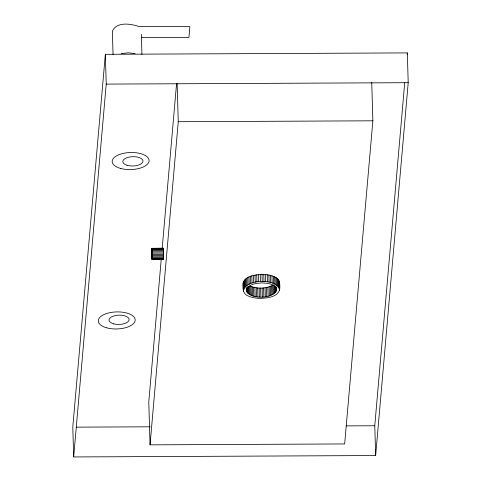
<?xml version="1.0" encoding="UTF-8"?>
<svg xmlns="http://www.w3.org/2000/svg" width="481" height="481" viewBox="0 0 481 481"><rect width="100%" height="100%" fill="white"/><g stroke="black" fill="none" stroke-linecap="round" stroke-linejoin="round"><path stroke-width="0.72" d="M151.924 259.385L151.864 248.304L163.269 248.256L163.552 254.359L163.33 259.331L151.858 259.331L151.864 248.304M105.345 54.317L72.793 427.164L73.677 456.95L375.655 455.543L408.207 82.69L407.323 52.904L105.345 54.317L106.229 84.097L73.677 456.95M161.255 259.097L148.779 401.966L150.054 444.853L344.661 443.945L372.871 120.809L371.729 82.353M162.169 248.623L176.599 83.315M150.054 444.853L178.265 121.717L177.122 83.261M375.655 455.543L374.771 425.757L404.707 82.852M407.191 54.401L407.323 52.904M243.164 282.918C245.641 275.565 255.405 274.837 262.019 274.441C266.306 274.459 270.683 275.036 274.615 276.84C280.152 278.667 280.183 285.041 279.617 289.893C277.14 297.24 267.376 297.973 260.762 298.37C256.475 298.352 252.092 297.775 248.166 295.971C242.628 294.144 242.592 287.764 243.164 282.918L243.584 291.696M279.617 289.893C276.629 277.886 245.827 278.824 243.392 290.885M276.545 290.596C276.707 283.826 267.159 283.129 262.109 282.948C256.565 283.279 248.394 283.892 246.314 290.049C248.43 300.276 277.717 299.585 276.455 287.62M279.245 283.568L279.389 281.926M141.402 34.319L141.913 54.467M163.269 248.256L151.798 248.4M250.33 294.997L250.066 286.063C257.473 289.081 266.486 288.834 273.509 284.89L273.779 293.825M121.11 53.68L128.193 52.778L135.119 53.613M141.264 37.662L188.937 37.428L189.845 27.014L189.436 26.401L139.292 26.635C131.229 23.822 116.306 21.182 112.368 31.409L113.053 54.539M106.229 84.097L408.207 82.69M178.265 121.717L372.871 120.809M151.924 248.509L163.33 248.461M151.984 249.002L163.39 248.948M152.038 249.759L163.444 249.705M152.08 250.733L163.492 250.679M152.116 251.876L163.522 251.822M152.134 253.12L163.546 253.072M152.14 254.413L163.552 254.359M152.134 255.67L163.546 255.615M152.116 256.83L163.522 256.776M152.08 257.828L163.486 257.78M152.032 258.616L163.444 258.562M151.978 259.145L163.39 259.091M76.551 427.146L150.168 426.803M346.224 425.889L374.771 425.757M163.33 259.331L163.203 258.928M279.196 281.108L279.455 290.716M278.836 280.315L279.046 287.464M278.307 279.545L278.517 286.688M277.609 278.8L277.82 285.948M276.755 278.102L276.966 285.245M276.611 287.674L276.677 289.911M276.13 286.814L276.262 291.282M275.757 277.441L275.968 284.59M275.691 286.742L275.841 291.949M275.084 285.9L275.288 292.604M274.615 276.84L274.825 283.988M274.374 285.786L274.597 293.23M273.346 276.292L273.557 283.441M272.577 285.449L272.841 294.384M271.957 275.811L272.174 282.954M271.531 285.967L271.795 294.901M270.472 275.391L270.683 282.539M270.388 286.429L270.653 295.37M268.897 275.048L269.107 282.197M269.156 286.85L269.42 295.785M267.845 287.211L268.109 296.146M267.244 274.777L267.454 281.926M266.474 287.512L266.739 296.446M265.536 274.585L265.746 281.734M265.049 287.746L265.314 296.687M263.786 274.477L264.003 281.619M263.588 287.921L263.859 296.861M262.019 274.441L262.229 281.589M262.109 288.029L262.373 296.969M260.239 274.489L260.449 281.638M260.618 288.071L260.882 297.005M259.133 288.047L259.397 296.981M258.465 274.621L258.682 281.77M257.666 287.951L257.93 296.885M256.728 274.825L256.938 281.974M256.235 287.788L256.505 296.723M255.026 275.114L255.237 282.263M254.858 287.566L255.122 296.5M253.391 275.475L253.601 282.618M253.535 287.277L253.8 296.212M252.284 286.929L252.555 295.863M251.828 275.902L252.038 283.05M251.124 286.52L251.395 295.454M250.354 276.401L250.565 283.549M248.99 276.96L249.2 284.109M249.128 286.303L249.374 294.492M248.31 286.496L248.533 293.945M247.745 277.573L247.955 284.722M247.619 286.652L247.817 293.356M247.084 287.524L247.234 292.737M246.627 278.24L246.837 285.389M246.657 287.62L246.789 292.087M246.422 289.183L246.488 291.42M246.26 288.504L246.332 290.74M245.653 278.95L245.863 286.099M244.823 279.701L245.039 286.844M244.156 280.477L244.372 287.626M243.657 281.277L243.867 288.426M243.326 282.094L243.536 289.243M126.984 165.248A10.077 4.654 -1.7 0 0 142.917 161.586A10.077 4.654 -1.7 0 0 128.782 157.185A10.077 4.654 -1.7 0 0 126.984 165.248M113.672 323.857A10.077 4.654 -1.7 0 0 129.124 319.751A10.077 4.654 -1.7 0 0 114.382 315.789A10.077 4.654 -1.7 0 0 113.672 323.857M106.854 327.874A18.476 8.532 -1.7 0 0 135.185 320.346A18.476 8.532 -1.7 0 0 108.147 313.077A18.476 8.532 -1.7 0 0 106.854 327.874M120.773 168.482A18.476 8.532 -1.7 0 0 149.098 160.955A18.476 8.532 -1.7 0 0 122.066 153.679A18.476 8.532 -1.7 0 0 120.773 168.482"/></g></svg>
